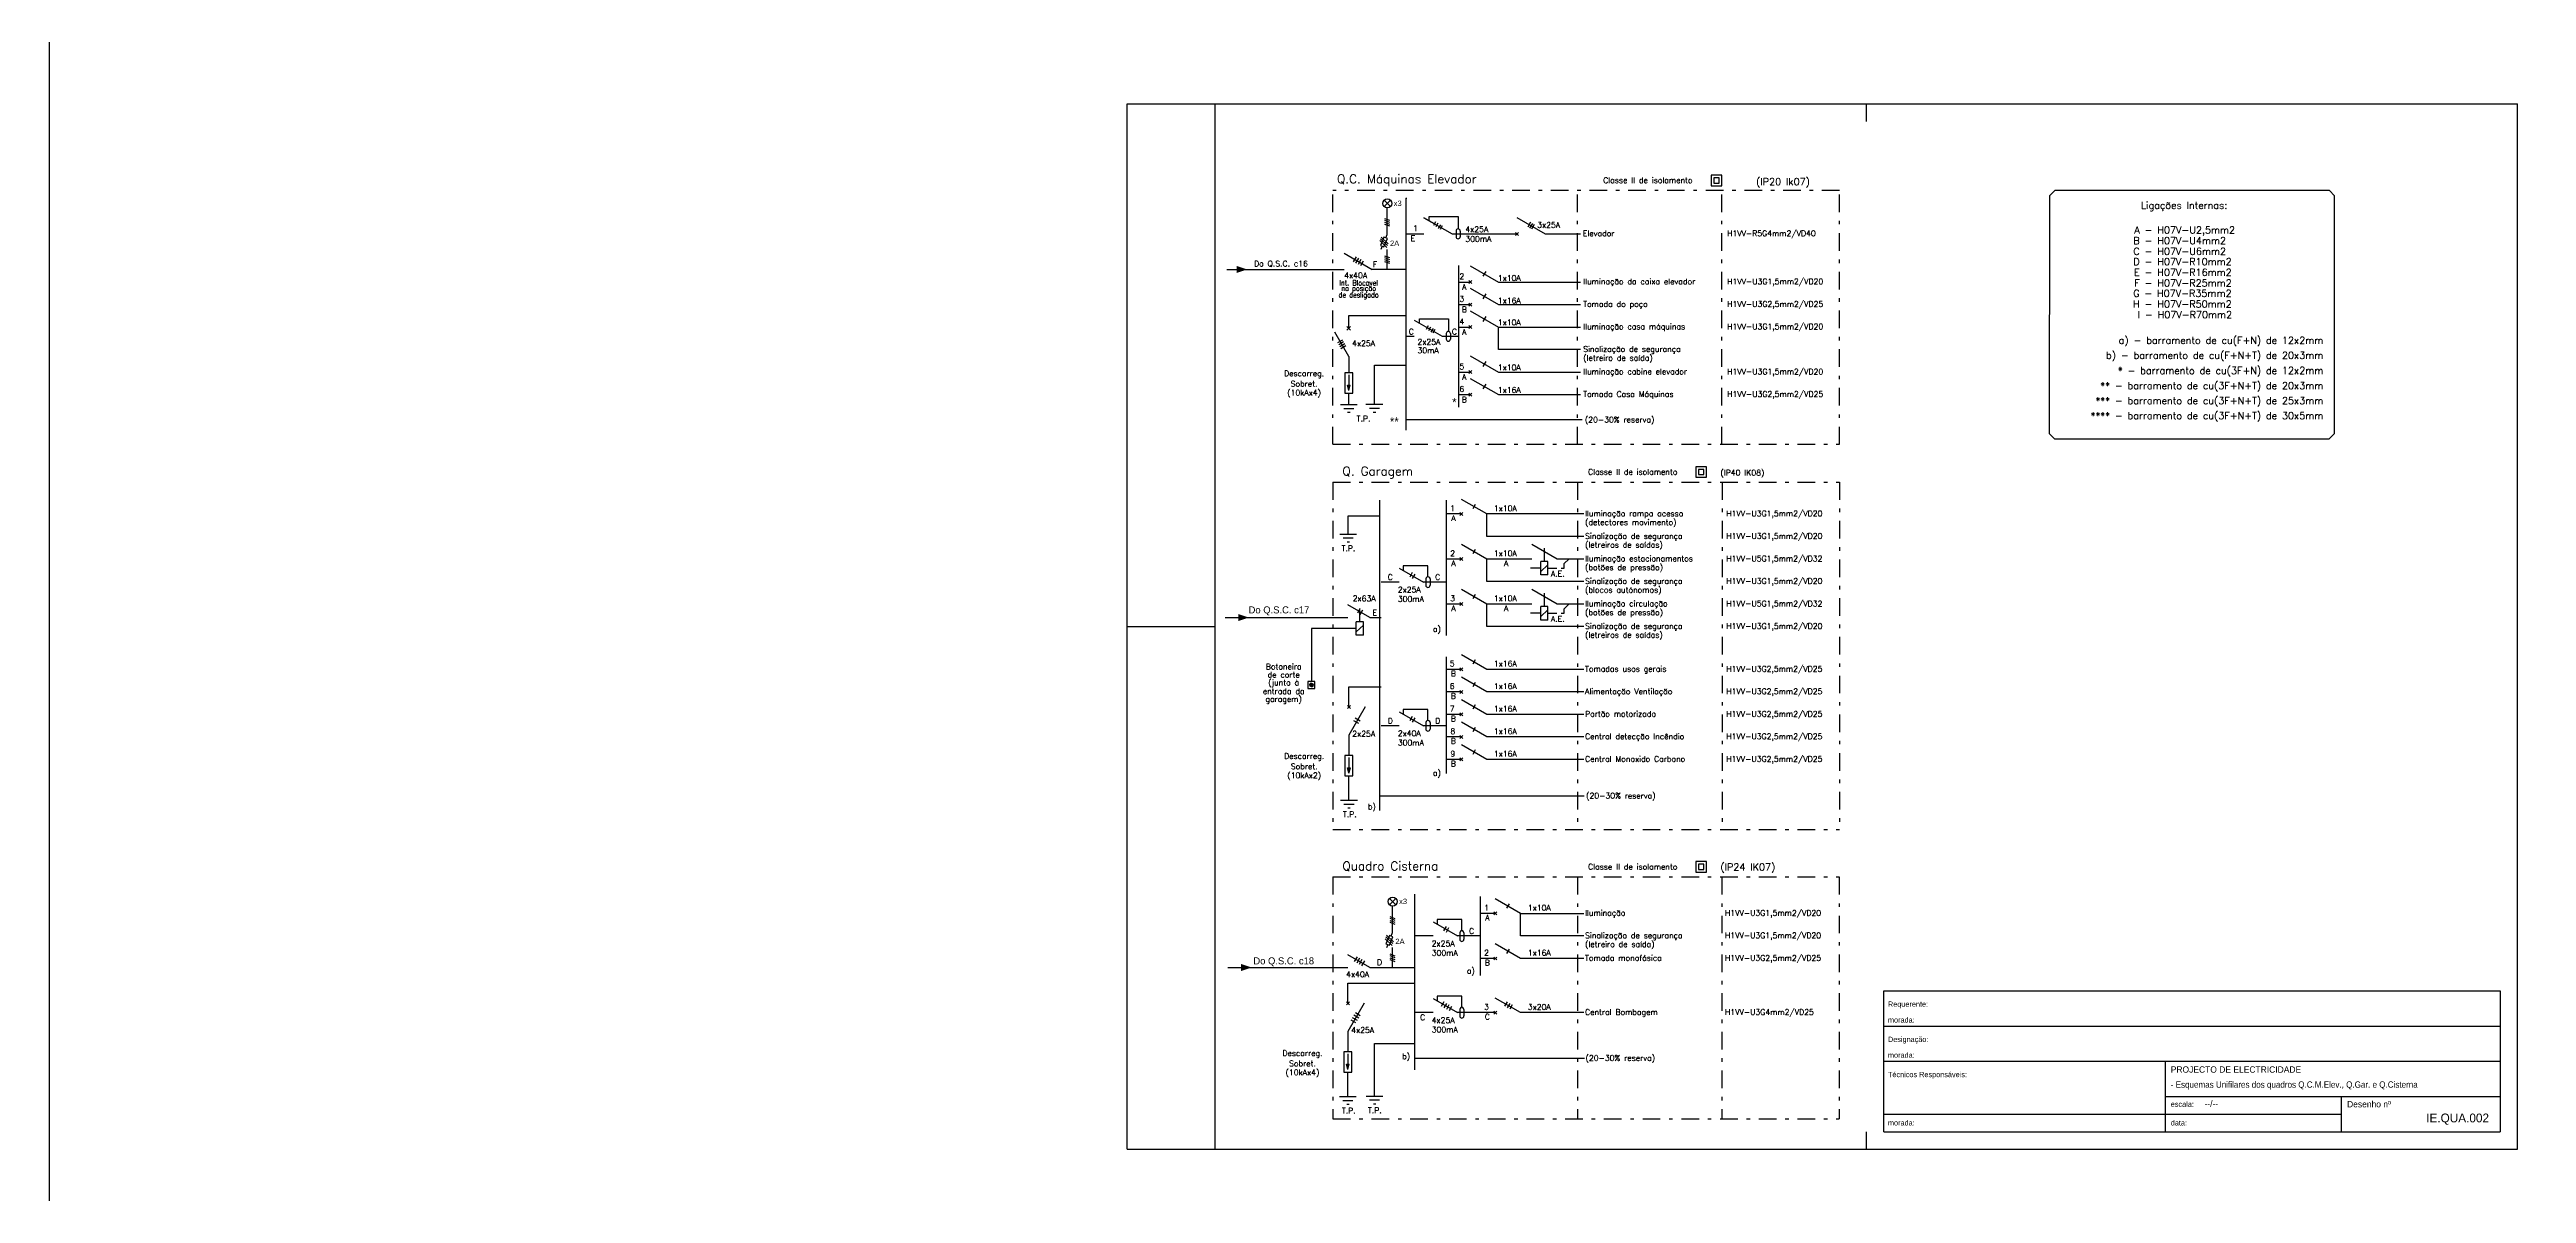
# Model space of a CAD drawing. Header units: millimetres. Extents: x 145 to 60311, y -8355 to 8851.
# Drawn here: x 310.8 to 381.2, y 169.9 to 202.4 of the extents above; entities that cross this region are included whole.
import ezdxf
from ezdxf.enums import TextEntityAlignment as Align
from ezdxf.lldxf.tags import DXFTag

# ---------------------------------------------------------------- set-up
doc = ezdxf.new("R2010")
doc.units = ezdxf.units.MM
for name, pattern in [('DASHDOT', [1, 0.5, -0.25, 0, -0.25]), ('HIDDEN', [0.375, 0.25, -0.125]), ('SOLID_LINE', [0])]:
    doc.linetypes.add(name, pattern=pattern)
for name, color, linetype in [('Alimentações gerais', 3, 'Continuous'), ('arquitectura', 8, 'Continuous'), ('Esquema', 3, 'Continuous'), ('MALHA', 7, 'Continuous')]:
    doc.layers.add(name, color=color, linetype=linetype)
doc.styles.add('ARIAL', font='arial.ttf')
doc.styles.add('ROMANS', font='romans', dxfattribs={"height": 1.2})
tags = doc.linetypes.add('DASHED2', pattern=[9.525, 6.35, -3.175]).pattern_tags.tags
tags[6:7] = [DXFTag(74, 4), DXFTag(75, 0), DXFTag(340, '0'), DXFTag(46, 1.0), DXFTag(50, 0.0), DXFTag(44, 0.0), DXFTag(45, 0.0)]
tags[4:5] = [DXFTag(74, 4), DXFTag(75, 0), DXFTag(340, '0'), DXFTag(46, 1.0), DXFTag(50, 0.0), DXFTag(44, 0.0), DXFTag(45, 0.0)]

# ---------------------------------------------------------------- blocks, each defined once
blk = doc.blocks.new('P_DISJ__UNIP_')
at = {"color": 0, "linetype": 'Continuous'}
for p, q in [((-0.1, 1.194), (0.9, 0.616)), ((0.45, 0.992), (0.35, 0.819)), ((-0.153, 0.563), (-0.047, 0.67)), ((-0.047, 0.563), (-0.153, 0.67))]:
    blk.add_line(p, q, dxfattribs=at)

msp = doc.modelspace()

# ---------------------------------------------------------------- hatches: boundary and pattern name
at = {"layer": 'Esquema', "linetype": 'Continuous'}
h = msp.add_hatch(dxfattribs=at)
h.set_pattern_fill('ANSI31', color=3, scale=0.01, style=0)
h.set_pattern_definition([(45, (221.8833949, 10.1775925), (-0.0008838834765, 0.0008838834765), [])])
edge = h.paths.add_edge_path()
edge.add_arc((346.656, 184.393), 0.0492, 0, 360)

# ---------------------------------------------------------------- linework, layer by layer
at = {"color": 3, "linetype": 'Continuous'}
for p, q in [((349.85, 197.669), (350.65, 197.208)), ((350.149, 197.497), (349.85, 197.669)), ((349.999, 197.703), (350.822, 197.703)), ((349.999, 197.583), (349.999, 197.703)), ((350.179, 197.549), (350.119, 197.445)), ((350.248, 197.509), (350.188, 197.405)), ((350.317, 197.469), (350.257, 197.365)), ((350.37, 197.439), (350.31, 197.335)), ((350.762, 197.288), (350.762, 197.128)), ((350.822, 197.703), (350.822, 197.348)), ((350.882, 197.288), (350.882, 197.128)), ((349.972, 194.599), (349.912, 194.495)), ((350.041, 194.559), (349.981, 194.455)), ((350.11, 194.519), (350.05, 194.415)), ((350.163, 194.488), (350.103, 194.384))]:
    msp.add_line(p, q, dxfattribs=at)
msp.add_lwpolyline([(310.811, 247.363), (534.221, 247.363), (534.221, -5.952), (310.811, -5.952)], close=True)
for centre, start, end in [((350.822, 197.288), 0, 180), ((350.822, 197.128), 180, 0)]:
    msp.add_arc(centre, 0.06, start, end, dxfattribs=at)
at = {"layer": 'arquitectura', "color": 3, "ltscale": 0.3}
for p, q in [((362.918, 171.702), (362.918, 175.702)), ((362.918, 175.702), (380.418, 175.702)), ((380.418, 175.702), (380.418, 171.702)), ((362.918, 171.702), (380.418, 171.702))]:
    msp.add_line(p, q, dxfattribs=at)
at = {"layer": 'arquitectura', "color": 1, "ltscale": 0.3}
for p, q in [((362.918, 174.702), (380.418, 174.702)), ((362.918, 173.702), (380.418, 173.702)), ((370.918, 171.702), (370.918, 173.702)), ((370.918, 172.702), (380.418, 172.702)), ((375.918, 171.702), (375.918, 172.702)), ((362.918, 172.202), (375.918, 172.202))]:
    msp.add_line(p, q, dxfattribs=at)
at = {"layer": 'Esquema', "color": 7, "linetype": 'DASHDOT'}
for p, q in [((347.264, 191.23), (347.264, 198.442)), ((361.656, 198.442), (347.264, 198.442)), ((354.208, 191.23), (354.208, 198.442)), ((358.311, 191.23), (358.311, 198.442)), ((361.656, 191.23), (361.656, 198.442)), ((347.264, 191.23), (361.656, 191.23)), ((347.264, 190.157), (361.656, 190.157)), ((347.264, 190.157), (347.264, 180.287)), ((354.208, 190.157), (354.208, 180.287)), ((358.319, 190.157), (358.319, 180.287)), ((361.656, 190.157), (361.656, 180.287)), ((347.264, 180.287), (361.656, 180.287)), ((347.264, 178.938), (361.647, 178.938)), ((347.264, 178.938), (347.264, 172.071)), ((354.208, 178.938), (354.208, 172.071)), ((358.311, 178.938), (358.311, 172.071)), ((361.647, 178.938), (361.647, 172.071)), ((347.264, 172.071), (361.647, 172.071))]:
    msp.add_line(p, q, dxfattribs=at)
at = {"layer": 'Esquema', "color": 3, "linetype": 'Continuous'}
for p, q in [((358.008, 198.877), (358.008, 198.577)), ((358.308, 198.877), (358.008, 198.877)), ((358.008, 198.577), (358.308, 198.577)), ((358.083, 198.802), (358.083, 198.652)), ((358.233, 198.802), (358.083, 198.802)), ((358.083, 198.652), (358.233, 198.652)), ((358.233, 198.652), (358.233, 198.802)), ((358.308, 198.577), (358.308, 198.877)), ((367.617, 198.292), (367.767, 198.442)), ((375.569, 198.442), (367.767, 198.442)), ((375.569, 198.442), (375.719, 198.292)), ((367.617, 198.292), (367.613, 191.534)), ((375.716, 191.534), (375.719, 198.292)), ((347.922, 196.556), (347.842, 196.418)), ((347.991, 196.516), (347.911, 196.378)), ((348.06, 196.476), (347.98, 196.338)), ((348.129, 196.436), (348.049, 196.298)), ((347.767, 194.473), (347.665, 194.575)), ((347.665, 194.473), (347.767, 194.575)), ((347.716, 194.524), (347.716, 194.888)), ((347.716, 194.888), (349.336, 194.888)), ((349.336, 194.298), (349.572, 194.298)), ((349.572, 194.759), (350.372, 194.298)), ((349.722, 194.673), (349.722, 194.793)), ((349.722, 194.793), (350.544, 194.793)), ((350.372, 194.298), (350.83, 194.298)), ((350.484, 194.378), (350.484, 194.218)), ((350.544, 194.793), (350.544, 194.438)), ((350.604, 194.378), (350.604, 194.218)), ((347.716, 193.724), (347.716, 193.265)), ((347.829, 193.265), (347.602, 193.265)), ((347.602, 193.265), (347.602, 192.685)), ((347.716, 192.763), (347.676, 192.912)), ((347.676, 192.912), (347.756, 192.912)), ((347.716, 193.2), (347.716, 192.912)), ((347.716, 192.763), (347.756, 192.912)), ((347.829, 192.685), (347.829, 193.265)), ((347.602, 192.685), (347.829, 192.685)), ((367.613, 191.534), (367.763, 191.384)), ((367.763, 191.384), (375.566, 191.384)), ((375.716, 191.534), (375.566, 191.384)), ((357.578, 190.593), (357.578, 190.293)), ((357.878, 190.593), (357.578, 190.593)), ((357.578, 190.293), (357.878, 190.293)), ((357.653, 190.518), (357.653, 190.368)), ((357.803, 190.518), (357.653, 190.518)), ((357.653, 190.368), (357.803, 190.368)), ((357.803, 190.368), (357.803, 190.518)), ((357.878, 190.293), (357.878, 190.593)), ((353.833, 187.84), (353.963, 187.971)), ((353.833, 187.71), (353.833, 187.84)), ((353.833, 186.56), (353.963, 186.691)), ((353.833, 186.43), (353.833, 186.56)), ((346.756, 184.493), (346.556, 184.493)), ((346.556, 184.493), (346.556, 184.293)), ((346.756, 184.293), (346.756, 184.493)), ((347.72, 184.344), (348.633, 184.344)), ((347.72, 183.771), (347.72, 184.344)), ((346.556, 184.293), (346.756, 184.293)), ((347.677, 183.729), (347.762, 183.814)), ((347.677, 183.814), (347.762, 183.729)), ((348.182, 183.771), (347.72, 182.971)), ((347.72, 182.971), (347.72, 182.393)), ((348, 183.296), (347.861, 183.376)), ((348.04, 183.366), (347.901, 183.446)), ((347.606, 182.393), (347.606, 181.813)), ((347.833, 182.393), (347.606, 182.393)), ((347.72, 182.328), (347.72, 182.04)), ((347.833, 181.813), (347.833, 182.393)), ((347.606, 181.813), (347.833, 181.813)), ((347.72, 181.891), (347.68, 182.04)), ((347.68, 182.04), (347.76, 182.04)), ((347.72, 181.891), (347.76, 182.04)), ((357.578, 179.374), (357.578, 179.074)), ((357.878, 179.374), (357.578, 179.374)), ((357.578, 179.074), (357.878, 179.074)), ((357.653, 179.299), (357.653, 179.149)), ((357.803, 179.299), (357.653, 179.299)), ((357.653, 179.149), (357.803, 179.149)), ((357.803, 179.149), (357.803, 179.299)), ((357.878, 179.074), (357.878, 179.374)), ((347.951, 176.673), (347.871, 176.534)), ((348.02, 176.633), (347.94, 176.494)), ((347.69, 175.926), (349.596, 175.926)), ((347.69, 175.353), (347.69, 175.926)), ((348.089, 176.593), (348.009, 176.454)), ((348.159, 176.553), (348.079, 176.414)), ((347.648, 175.31), (347.732, 175.395)), ((347.648, 175.395), (347.732, 175.31)), ((348.152, 175.353), (347.69, 174.553)), ((347.69, 174.553), (347.69, 173.974)), ((347.92, 174.791), (347.781, 174.871)), ((347.96, 174.861), (347.821, 174.941)), ((348.002, 174.928), (347.863, 175.008)), ((348.042, 174.998), (347.903, 175.078)), ((347.576, 173.974), (347.576, 173.395)), ((347.803, 173.974), (347.576, 173.974)), ((347.69, 173.91), (347.69, 173.622)), ((347.803, 173.395), (347.803, 173.974)), ((347.576, 173.395), (347.803, 173.395)), ((347.69, 173.473), (347.65, 173.622)), ((347.65, 173.622), (347.73, 173.622)), ((347.69, 173.473), (347.73, 173.622))]:
    msp.add_line(p, q, dxfattribs=at)
at = {"layer": 'Esquema', "color": 3, "linetype": 'ByBlock'}
for p, q in [((348.899, 197.983), (348.718, 198.163)), ((348.718, 197.983), (348.899, 198.163)), ((348.804, 197.193), (348.804, 197.941)), ((348.794, 196.826), (348.595, 197.016)), ((348.816, 196.88), (348.617, 197.07)), ((348.716, 197.113), (348.621, 196.875)), ((348.835, 196.928), (348.636, 197.118)), ((348.811, 197.074), (348.716, 197.113)), ((348.716, 196.837), (348.811, 197.074)), ((348.88, 197.585), (348.744, 197.639)), ((348.88, 197.533), (348.744, 197.587)), ((348.88, 197.474), (348.744, 197.529)), ((348.88, 197.425), (348.744, 197.479)), ((348.764, 197.094), (348.804, 197.193)), ((349.336, 197.208), (349.85, 197.208)), ((350.65, 197.208), (352.493, 197.208)), ((352.45, 197.166), (352.535, 197.25)), ((352.535, 197.166), (352.45, 197.25)), ((352.493, 197.67), (353.293, 197.208)), ((352.88, 197.539), (352.8, 197.4)), ((352.933, 197.508), (352.853, 197.37)), ((352.985, 197.478), (352.905, 197.339)), ((353.293, 197.208), (354.294, 197.208)), ((348.621, 196.875), (348.716, 196.837)), ((348.668, 196.856), (348.63, 196.762)), ((348.88, 196.524), (348.744, 196.579)), ((348.88, 196.473), (348.744, 196.527)), ((348.88, 196.414), (348.744, 196.469)), ((348.88, 196.364), (348.744, 196.419)), ((348.804, 196.198), (348.804, 196.766)), ((350.83, 195.841), (351.166, 195.841)), ((351.966, 195.841), (354.294, 195.841)), ((350.83, 195.201), (351.166, 195.201)), ((351.966, 195.201), (354.294, 195.201)), ((350.83, 194.561), (351.166, 194.561)), ((351.966, 194.561), (354.294, 194.561)), ((350.83, 193.281), (351.166, 193.281)), ((351.966, 193.281), (354.294, 193.281)), ((350.83, 192.641), (351.166, 192.641)), ((351.966, 192.641), (354.294, 192.641)), ((349.051, 178.151), (348.871, 178.331)), ((348.871, 178.151), (349.051, 178.331)), ((348.956, 177.361), (348.956, 178.108)), ((352.596, 177.902), (351.876, 178.318)), ((352.272, 178.172), (352.2, 178.048)), ((349.032, 177.752), (348.896, 177.807)), ((349.032, 177.701), (348.896, 177.755)), ((349.032, 177.642), (348.896, 177.697)), ((349.032, 177.592), (348.896, 177.647)), ((348.916, 177.261), (348.956, 177.361)), ((350.109, 177.662), (350.802, 177.262)), ((350.224, 177.726), (350.224, 177.596)), ((350.927, 177.726), (350.224, 177.726)), ((350.483, 177.53), (350.411, 177.405)), ((350.552, 177.49), (350.48, 177.365)), ((350.867, 177.354), (350.867, 177.17)), ((350.927, 177.414), (350.927, 177.726)), ((350.987, 177.354), (350.987, 177.17)), ((351.876, 177.902), (351.445, 177.902)), ((351.833, 177.945), (351.918, 177.86)), ((351.833, 177.86), (351.918, 177.945)), ((352.596, 177.902), (354.39, 177.902)), ((348.946, 176.993), (348.747, 177.184)), ((348.968, 177.048), (348.769, 177.238)), ((348.869, 177.28), (348.773, 177.043)), ((348.773, 177.043), (348.868, 177.005)), ((348.821, 177.024), (348.783, 176.929)), ((348.987, 177.096), (348.788, 177.286)), ((348.868, 177.005), (348.964, 177.242)), ((348.964, 177.242), (348.869, 177.28)), ((349.032, 176.692), (348.896, 176.747)), ((349.032, 176.641), (348.896, 176.695)), ((349.032, 176.582), (348.896, 176.636)), ((348.956, 176.366), (348.956, 176.933)), ((351.876, 176.622), (351.445, 176.622)), ((351.833, 176.58), (351.918, 176.665)), ((351.833, 176.665), (351.918, 176.58)), ((352.596, 176.622), (351.876, 177.038)), ((352.272, 176.892), (352.2, 176.768)), ((354.39, 176.622), (352.596, 176.622)), ((349.032, 176.532), (348.896, 176.587)), ((350.109, 175.484), (350.802, 175.084)), ((350.224, 175.548), (350.224, 175.418)), ((350.927, 175.548), (350.224, 175.548)), ((350.927, 175.236), (350.927, 175.548)), ((352.596, 175.084), (351.876, 175.5)), ((350.109, 175.084), (349.596, 175.084)), ((351.445, 175.084), (350.802, 175.084)), ((350.867, 175.176), (350.867, 174.992)), ((350.987, 175.176), (350.987, 174.992)), ((351.876, 175.084), (351.445, 175.084)), ((351.833, 175.042), (351.918, 175.127)), ((351.833, 175.127), (351.918, 175.042)), ((354.39, 175.084), (352.596, 175.084))]:
    msp.add_line(p, q, dxfattribs=at)
at = {"layer": 'Esquema', "color": 6, "linetype": 'Continuous'}
for p, q in [((349.336, 198.225), (349.336, 191.628)), ((349.336, 198.225), (349.361, 198.225)), ((350.83, 196.309), (350.83, 192.287))]:
    msp.add_line(p, q, dxfattribs=at)
at = {"layer": 'Esquema', "color": 4, "linetype": 'Continuous'}
for p, q in [((347.583, 196.66), (348.383, 196.198)), ((344.255, 196.198), (347.583, 196.198)), ((349.336, 196.198), (348.383, 196.198)), ((347.476, 192.36), (347.956, 192.36)), ((347.573, 192.249), (347.861, 192.249)), ((347.684, 192.141), (347.752, 192.141)), ((348.204, 192.367), (348.684, 192.367)), ((348.301, 192.257), (348.589, 192.257)), ((348.412, 192.148), (348.48, 192.148)), ((347.457, 188.68), (347.937, 188.68)), ((347.555, 188.57), (347.843, 188.57)), ((347.666, 188.461), (347.734, 188.461)), ((348.316, 186.308), (347.693, 186.668)), ((344.207, 186.308), (347.693, 186.308)), ((344.958, 186.308), (347.693, 186.308)), ((348.316, 186.308), (348.633, 186.308)), ((347.48, 181.121), (347.96, 181.121)), ((347.577, 181.01), (347.865, 181.01)), ((347.688, 180.902), (347.756, 180.902)), ((348.316, 176.366), (347.693, 176.726)), ((350.109, 177.262), (349.596, 177.262)), ((351.445, 177.262), (350.802, 177.262)), ((344.277, 176.366), (347.693, 176.366)), ((348.316, 176.366), (349.596, 176.366)), ((347.45, 172.702), (347.93, 172.702)), ((347.547, 172.592), (347.835, 172.592)), ((347.658, 172.483), (347.726, 172.483)), ((348.206, 172.715), (348.686, 172.715)), ((348.304, 172.604), (348.592, 172.604)), ((348.415, 172.496), (348.483, 172.496))]:
    msp.add_line(p, q, dxfattribs=at)
at = {"layer": 'Esquema', "color": 3}
for p, q in [((347.716, 193.724), (347.316, 194.416)), ((347.537, 194.193), (347.398, 194.113)), ((347.569, 194.138), (347.43, 194.058)), ((347.601, 194.082), (347.462, 194.002)), ((347.633, 194.027), (347.494, 193.947))]:
    msp.add_line(p, q, dxfattribs=at)
at = {"layer": 'Esquema', "color": 3, "linetype": 'SOLID_LINE'}
for p, q in [((351.966, 193.921), (351.966, 194.561)), ((354.294, 193.921), (351.966, 193.921)), ((350.87, 189.208), (350.955, 189.293)), ((350.87, 189.293), (350.955, 189.208)), ((351.633, 189.251), (350.913, 189.666)), ((351.309, 189.521), (351.237, 189.396)), ((350.913, 189.251), (350.481, 189.251)), ((354.39, 189.251), (351.633, 189.251)), ((351.633, 188.611), (351.633, 189.251)), ((354.39, 188.611), (351.633, 188.611)), ((350.913, 187.971), (350.481, 187.971)), ((350.87, 187.928), (350.955, 188.013)), ((350.87, 188.013), (350.955, 187.928)), ((351.633, 187.971), (350.913, 188.386)), ((351.309, 188.241), (351.237, 188.116)), ((352.913, 187.971), (351.633, 187.971)), ((351.633, 187.331), (351.633, 187.971)), ((353.633, 187.971), (352.913, 188.386)), ((353.373, 187.9), (353.173, 187.9)), ((353.173, 187.519), (353.173, 187.9)), ((353.273, 187.9), (353.273, 188.279)), ((353.373, 187.519), (353.373, 187.9)), ((354.39, 187.971), (353.633, 187.971)), ((349.146, 187.316), (348.633, 187.316)), ((349.146, 187.716), (349.838, 187.316)), ((349.963, 187.78), (349.26, 187.78)), ((349.26, 187.78), (349.26, 187.65)), ((349.519, 187.584), (349.447, 187.459)), ((349.589, 187.544), (349.517, 187.419)), ((350.481, 187.316), (349.838, 187.316)), ((349.903, 187.408), (349.903, 187.225)), ((349.963, 187.468), (349.963, 187.78)), ((350.023, 187.408), (350.023, 187.225)), ((354.39, 187.331), (351.633, 187.331)), ((353.173, 187.71), (352.873, 187.71)), ((353.173, 187.614), (353.373, 187.805)), ((353.373, 187.519), (353.173, 187.519)), ((348.032, 186.555), (347.96, 186.43)), ((348.101, 186.515), (348.029, 186.39)), ((348.03, 186.187), (348.03, 186.565)), ((350.913, 186.691), (350.481, 186.691)), ((350.87, 186.648), (350.955, 186.733)), ((350.87, 186.733), (350.955, 186.648)), ((351.633, 186.691), (350.913, 187.106)), ((351.309, 186.961), (351.237, 186.836)), ((352.913, 186.691), (351.633, 186.691)), ((351.633, 186.051), (351.633, 186.691)), ((353.633, 186.691), (352.913, 187.106)), ((353.373, 186.62), (353.173, 186.62)), ((353.173, 186.239), (353.173, 186.62)), ((353.173, 186.334), (353.373, 186.525)), ((353.273, 186.62), (353.273, 186.999)), ((353.373, 186.239), (353.373, 186.62)), ((354.39, 186.691), (353.633, 186.691)), ((348.13, 186.187), (347.93, 186.187)), ((347.93, 185.805), (347.93, 186.187)), ((347.93, 185.901), (348.13, 186.091)), ((348.13, 185.805), (347.93, 185.805)), ((348.13, 185.805), (348.13, 186.187)), ((354.39, 186.051), (351.633, 186.051)), ((353.173, 186.43), (352.873, 186.43)), ((353.373, 186.239), (353.173, 186.239)), ((351.633, 184.837), (350.913, 185.253)), ((351.309, 185.107), (351.237, 184.982)), ((350.913, 184.837), (350.481, 184.837)), ((350.87, 184.795), (350.955, 184.879)), ((350.87, 184.879), (350.955, 184.795)), ((351.633, 184.197), (350.913, 184.613)), ((351.309, 184.467), (351.237, 184.342)), ((354.39, 184.837), (351.633, 184.837)), ((349.146, 183.634), (349.838, 183.234)), ((349.963, 183.697), (349.26, 183.697)), ((349.26, 183.697), (349.26, 183.567)), ((349.963, 183.385), (349.963, 183.697)), ((350.913, 184.197), (350.481, 184.197)), ((350.87, 184.155), (350.955, 184.239)), ((350.87, 184.239), (350.955, 184.155)), ((351.633, 183.557), (350.913, 183.973)), ((351.309, 183.827), (351.237, 183.702)), ((354.39, 184.197), (351.633, 184.197)), ((349.146, 183.234), (348.633, 183.234)), ((349.519, 183.501), (349.447, 183.376)), ((349.589, 183.461), (349.517, 183.336)), ((350.481, 183.234), (349.838, 183.234)), ((349.903, 183.325), (349.903, 183.142)), ((350.023, 183.325), (350.023, 183.142)), ((350.913, 183.557), (350.481, 183.557)), ((350.87, 183.515), (350.955, 183.599)), ((350.87, 183.599), (350.955, 183.515)), ((350.87, 182.875), (350.955, 182.959)), ((350.87, 182.959), (350.955, 182.875)), ((351.633, 182.917), (350.913, 183.333)), ((351.309, 183.187), (351.237, 183.062)), ((354.39, 183.557), (351.633, 183.557)), ((350.913, 182.917), (350.481, 182.917)), ((350.913, 182.277), (350.481, 182.277)), ((350.87, 182.319), (350.955, 182.235)), ((350.87, 182.235), (350.955, 182.319)), ((351.633, 182.277), (350.913, 182.693)), ((351.309, 182.547), (351.237, 182.422)), ((354.39, 182.917), (351.633, 182.917)), ((354.39, 182.277), (351.633, 182.277)), ((352.596, 177.262), (352.596, 177.902)), ((354.39, 177.262), (352.596, 177.262)), ((350.415, 175.387), (350.343, 175.262)), ((350.488, 175.345), (350.416, 175.22)), ((350.562, 175.302), (350.49, 175.177)), ((350.635, 175.26), (350.563, 175.135)), ((352.212, 175.39), (352.14, 175.265)), ((352.286, 175.347), (352.214, 175.222)), ((352.36, 175.305), (352.288, 175.18))]:
    msp.add_line(p, q, dxfattribs=at)
at = {"layer": 'Esquema', "color": 3, "linetype": 'DASHED2'}
for p, q in [((348.444, 193.482), (349.342, 193.482)), ((348.444, 192.367), (348.444, 193.482)), ((347.716, 192.36), (347.716, 192.685)), ((354.344, 191.921), (349.336, 191.921)), ((347.697, 189.203), (348.595, 189.203)), ((347.697, 188.68), (347.697, 189.203)), ((347.93, 185.996), (346.656, 185.996)), ((346.656, 185.996), (346.656, 184.493)), ((347.72, 181.121), (347.72, 181.813)), ((354.398, 181.238), (348.595, 181.238)), ((348.446, 174.204), (349.596, 174.204)), ((348.446, 172.715), (348.446, 174.204)), ((354.412, 173.782), (349.596, 173.782)), ((347.69, 172.702), (347.69, 173.395))]:
    msp.add_line(p, q, dxfattribs=at)
at = {"layer": 'Esquema', "color": 6}
for p, q in [((348.595, 180.826), (348.595, 189.639)), ((350.481, 189.646), (350.481, 185.797)), ((350.481, 185.192), (350.481, 181.881)), ((349.596, 173.464), (349.596, 178.448)), ((351.445, 178.382), (351.445, 176.142))]:
    msp.add_line(p, q, dxfattribs=at)
at = {"layer": 'Esquema', "color": 3, "linetype": 'HIDDEN'}
for p, q in [((353.373, 187.71), (353.833, 187.71)), ((353.373, 186.43), (353.833, 186.43))]:
    msp.add_line(p, q, dxfattribs=at)
at = {"layer": 'Esquema', "color": 3, "linetype": 'Continuous', "flags": 128}
for points in [[(344.527, 196.198, 0.2, 0, 0), (344.827, 196.198, 0, 0, 0)], [(344.579, 186.308, 0.2, 0, 0), (344.879, 186.308, 0, 0, 0)], [(344.656, 176.366, 0.2, 0, 0), (344.956, 176.366, 0, 0, 0)]]:
    msp.add_lwpolyline(points, format="xyseb", dxfattribs=at)
at = {"layer": 'Esquema', "color": 3, "linetype": 'ByBlock'}
for centre in [(348.809, 198.073), (348.961, 178.241)]:
    msp.add_circle(centre, 0.128, dxfattribs=at)
at = {"layer": 'Esquema', "color": 3, "linetype": 'Continuous'}
msp.add_circle((346.656, 184.393), 0.0492, dxfattribs=at)
for centre, start, end in [((350.544, 194.378), 0, 180), ((350.544, 194.218), 180, 0)]:
    msp.add_arc(centre, 0.06, start, end, dxfattribs=at)
at = {"layer": 'Esquema', "color": 3, "linetype": 'SOLID_LINE'}
for centre, start, end in [((349.963, 187.408), 0, 180.00001), ((349.963, 187.225), 180.00001, 0), ((349.963, 183.325), 0, 180.00001), ((349.963, 183.142), 180.00001, 0)]:
    msp.add_arc(centre, 0.06, start, end, dxfattribs=at)
at = {"layer": 'Esquema', "color": 3, "linetype": 'ByBlock'}
for centre, start, end in [((350.927, 177.354), 0, 180.00001), ((350.927, 177.17), 180.00001, 0), ((350.927, 175.176), 0, 180.00001), ((350.927, 174.992), 180.00001, 0)]:
    msp.add_arc(centre, 0.06, start, end, dxfattribs=at)
at = {"layer": 'Esquema', "color": 3}
for points in [[(347.716, 192.763), (347.676, 192.912), (347.756, 192.912)], [(347.72, 181.891), (347.68, 182.04), (347.76, 182.04)], [(347.69, 173.473), (347.65, 173.622), (347.73, 173.622)]]:
    msp.add_solid(points, dxfattribs=at)
at = {"layer": 'MALHA', "color": 3}
for p, q in [((341.418, 171.202), (341.418, 200.902)), ((341.418, 200.902), (380.918, 200.902)), ((343.918, 171.202), (343.918, 200.902)), ((362.418, 200.402), (362.418, 200.902)), ((362.418, 200.402), (362.418, 200.902)), ((380.918, 171.202), (380.918, 200.902)), ((341.418, 186.052), (343.918, 186.052)), ((362.418, 171.202), (362.418, 171.702)), ((362.418, 171.202), (362.418, 171.702)), ((341.418, 171.202), (380.918, 171.202))]:
    msp.add_line(p, q, dxfattribs=at)

# ---------------------------------------------------------------- block references
at = {"layer": 'Esquema', "color": 3, "linetype": 'ByBlock', "xscale": 0.8000000000000114, "yscale": 0.8000000000000114, "zscale": 0.8}
for p in [(351.246, 195.348), (351.246, 194.708), (351.246, 194.068), (351.246, 192.788), (351.246, 192.148)]:
    msp.add_blockref('P_DISJ__UNIP_', p, dxfattribs=at)

# ---------------------------------------------------------------- texts
at = {"layer": 'Alimentações gerais', "color": 4, "ltscale": 0.3, "width": 0.95}
msp.add_text('- Esquemas Unifilares dos quadros Q.C.M.Elev., Q.Gar. e Q.Cisterna', height=0.18, dxfattribs=at).set_placement((371.064, 172.951))
at = {"layer": 'Alimentações gerais', "color": 4, "ltscale": 0.3}
msp.add_text('IE.QUA.002', height=0.25, dxfattribs=at).set_placement((380.104, 171.967), align=Align.RIGHT)
at = {"layer": 'arquitectura', "color": 2, "ltscale": 0.3}
for s, p in [('Requerente:', (363.031, 175.251)), ('morada:', (363.031, 174.802)), ('morada:', (363.031, 173.802)), ('Designação:', (363.031, 174.251)), ('Técnicos Responsáveis:', (363.031, 173.251)), ('escala:', (371.064, 172.409)), ('morada:', (363.031, 171.879)), ('data:', (371.064, 171.879))]:
    msp.add_text(s, height=0.15, dxfattribs=at).set_placement(p)
at = {"layer": 'arquitectura', "color": 3, "ltscale": 0.3}
for s, p in [('PROJECTO DE ELECTRICIDADE', (371.064, 173.378)), ('--/--', (372.024, 172.409)), ('Desenho nº', (376.072, 172.393))]:
    msp.add_text(s, height=0.18, dxfattribs=at).set_placement(p)
at = {"layer": 'Esquema', "color": 4, "linetype": 'ByBlock', "style": 'ROMANS'}
msp.add_text('Q.C. Máquinas Elevador', height=0.25, dxfattribs=at).set_placement((347.383, 198.77), align=Align.MIDDLE_LEFT)
at = {"layer": 'Esquema', "color": 3, "linetype": 'ByBlock'}
for s, height, style, p in [('Classe II de isolamento', 0.16, 'ROMANS', (354.944, 198.652)), ('(IP20 Ik07)', 0.2, 'ROMANS', (359.287, 198.595)), ('x3', 0.1538, 'ARIAL', (348.992, 198)), ('Ligações Internas:', 0.2, 'ROMANS', (370.217, 197.916)), ('2A', 0.1538, 'ARIAL', (348.886, 196.864)), ('1', 0.16, 'ROMANS', (349.541, 197.286)), ('A - H07V-U2,5mm2', 0.2, 'ROMANS', (370.029, 197.216)), ('B - H07V-U4mm2', 0.2, 'ROMANS', (370.003, 196.916)), ('Do Q.S.C. c16', 0.16, 'ROMANS', (345.025, 196.285)), ('C - H07V-U6mm2', 0.2, 'ROMANS', (370.003, 196.616)), ('D - H07V-R10mm2', 0.2, 'ROMANS', (370.003, 196.316)), ('2', 0.16, 'ROMANS', (350.859, 195.919)), ('G - H07V-R35mm2', 0.2, 'ROMANS', (369.998, 195.416)), ('E - H07V-R16mm2', 0.2, 'ROMANS', (370.02, 196.016)), ('F - H07V-R25mm2', 0.2, 'ROMANS', (370.029, 195.716)), ('3', 0.16, 'ROMANS', (350.859, 195.279)), ('H - H07V-R50mm2', 0.2, 'ROMANS', (369.995, 195.116)), ('I - H07V-R70mm2', 0.2, 'ROMANS', (370.125, 194.816)), ('4', 0.16, 'ROMANS', (350.859, 194.639)), ('4x25A', 0.16, 'ROMANS', (347.811, 194.018)), ('5', 0.16, 'ROMANS', (350.859, 193.359)), ('Sinalização de segurança', 0.16, 'ROMANS', (354.376, 193.855)), ('(letreiro de saída)', 0.16, 'ROMANS', (354.376, 193.605)), ('6', 0.16, 'ROMANS', (350.859, 192.719)), ('T.P.', 0.16, 'ROMANS', (347.941, 191.881)), ('(20-30%%% reserva)', 0.16, 'ROMANS', (354.421, 191.851)), ('Classe II de isolamento', 0.16, 'ROMANS', (354.514, 190.367)), ('(IP40 IK08)', 0.16, 'ROMANS', (358.272, 190.343)), ('1', 0.16, 'ROMANS', (350.597, 189.333)), ('1x10A', 0.16, 'ROMANS', (351.837, 189.333)), ('Iluminação rampa acesso', 0.16, 'ROMANS', (354.427, 189.185)), ('H1VV-U3G1,5mm2/VD20', 0.16, 'ROMANS', (358.44, 189.185)), ('Sinalização de segurança', 0.16, 'ROMANS', (354.427, 188.545)), ('(detectores movimento)', 0.16, 'ROMANS', (354.427, 188.935)), ('H1VV-U3G1,5mm2/VD20', 0.16, 'ROMANS', (358.44, 188.545)), ('T.P.', 0.16, 'ROMANS', (347.512, 188.194)), ('2', 0.16, 'ROMANS', (350.597, 188.053)), ('1x10A', 0.16, 'ROMANS', (351.837, 188.053)), ('(letreiros de saídas)', 0.16, 'ROMANS', (354.427, 188.295)), ('Iluminação estacionamentos', 0.16, 'ROMANS', (354.427, 187.905)), ('H1VV-U5G1,5mm2/VD32', 0.16, 'ROMANS', (358.44, 187.905)), ('2x25A', 0.16, 'ROMANS', (349.109, 187.022)), ('Sinalização de segurança', 0.16, 'ROMANS', (354.427, 187.265)), ('(botões de pressão)', 0.16, 'ROMANS', (354.427, 187.655)), ('(blocos autónomos)', 0.16, 'ROMANS', (354.427, 187.015)), ('H1VV-U3G1,5mm2/VD20', 0.16, 'ROMANS', (358.44, 187.265)), ('2x63A', 0.16, 'ROMANS', (347.828, 186.771)), ('300mA', 0.16, 'ROMANS', (349.109, 186.756)), ('3', 0.16, 'ROMANS', (350.597, 186.773)), ('1x10A', 0.16, 'ROMANS', (351.837, 186.773)), ('Iluminação circulação', 0.16, 'ROMANS', (354.427, 186.625)), ('(botões de pressão)', 0.16, 'ROMANS', (354.427, 186.375)), ('H1VV-U5G1,5mm2/VD32', 0.16, 'ROMANS', (358.44, 186.625)), ('Sinalização de segurança', 0.16, 'ROMANS', (354.427, 185.985)), ('(letreiros de saídas)', 0.16, 'ROMANS', (354.427, 185.735)), ('H1VV-U3G1,5mm2/VD20', 0.16, 'ROMANS', (358.44, 185.985)), ('5', 0.16, 'ROMANS', (350.585, 184.919)), ('1x16A', 0.16, 'ROMANS', (351.837, 184.919)), ('6', 0.16, 'ROMANS', (350.585, 184.279)), ('1x16A', 0.16, 'ROMANS', (351.837, 184.279)), ('Tomadas usos gerais', 0.16, 'ROMANS', (354.427, 184.771)), ('H1VV-U3G2,5mm2/VD25', 0.16, 'ROMANS', (358.44, 184.771)), ('7', 0.16, 'ROMANS', (350.585, 183.639)), ('1x16A', 0.16, 'ROMANS', (351.837, 183.639)), ('Alimentação Ventilação', 0.16, 'ROMANS', (354.427, 184.131)), ('Portão motorizado', 0.16, 'ROMANS', (354.427, 183.491)), ('H1VV-U3G2,5mm2/VD25', 0.16, 'ROMANS', (358.44, 184.131)), ('H1VV-U3G2,5mm2/VD25', 0.16, 'ROMANS', (358.44, 183.491)), ('2x40A', 0.16, 'ROMANS', (349.109, 182.94)), ('8', 0.16, 'ROMANS', (350.603, 182.999)), ('1x16A', 0.16, 'ROMANS', (351.837, 182.999)), ('Central detecção Incêndio', 0.16, 'ROMANS', (354.427, 182.851)), ('H1VV-U3G2,5mm2/VD25', 0.16, 'ROMANS', (358.44, 182.851)), ('300mA', 0.16, 'ROMANS', (349.109, 182.673)), ('9', 0.16, 'ROMANS', (350.603, 182.359)), ('1x16A', 0.16, 'ROMANS', (351.837, 182.359)), ('Central Monoxido Carbono', 0.16, 'ROMANS', (354.427, 182.211)), ('H1VV-U3G2,5mm2/VD25', 0.16, 'ROMANS', (358.44, 182.211)), ('(20-30%%% reserva)', 0.16, 'ROMANS', (354.457, 181.168)), ('T.P.', 0.16, 'ROMANS', (347.549, 180.64)), ('Classe II de isolamento', 0.16, 'ROMANS', (354.514, 179.149)), ('(IP24 IK07)', 0.2, 'ROMANS', (358.272, 179.125)), ('x3', 0.1538, 'ARIAL', (349.145, 178.168)), ('1', 0.16, 'ROMANS', (351.56, 177.984)), ('1x10A', 0.16, 'ROMANS', (352.801, 177.984)), ('Iluminação', 0.16, 'ROMANS', (354.427, 177.837)), ('H1VV-U3G1,5mm2/VD20', 0.16, 'ROMANS', (358.403, 177.837)), ('Sinalização de segurança', 0.16, 'ROMANS', (354.427, 177.197)), ('H1VV-U3G1,5mm2/VD20', 0.16, 'ROMANS', (358.403, 177.197)), ('2A', 0.1538, 'ARIAL', (349.039, 177.032)), ('2x25A', 0.16, 'ROMANS', (350.073, 176.968)), ('300mA', 0.16, 'ROMANS', (350.073, 176.702)), ('2', 0.16, 'ROMANS', (351.56, 176.704)), ('1x16A', 0.16, 'ROMANS', (352.801, 176.704)), ('Tomada monofásica', 0.16, 'ROMANS', (354.427, 176.557)), ('(letreiro de saída)', 0.16, 'ROMANS', (354.427, 176.947)), ('H1VV-U3G2,5mm2/VD25', 0.16, 'ROMANS', (358.403, 176.557)), ('4x40A', 0.16, 'ROMANS', (347.641, 176.095)), ('3', 0.16, 'ROMANS', (351.56, 175.166)), ('3x20A', 0.16, 'ROMANS', (352.801, 175.166)), ('H1VV-U3G4mm2/VD25', 0.16, 'ROMANS', (358.403, 175.019)), ('4x25A', 0.16, 'ROMANS', (350.073, 174.79)), ('300mA', 0.16, 'ROMANS', (350.073, 174.524)), ('Central Bombagem', 0.16, 'ROMANS', (354.427, 175.019)), ('(20-30%%% reserva)', 0.16, 'ROMANS', (354.441, 173.716)), ('T.P.', 0.16, 'ROMANS', (347.519, 172.221)), ('T.P.', 0.16, 'ROMANS', (348.261, 172.228))]:
    msp.add_text(s, height=height, dxfattribs=dict(at, style=style)).set_placement(p)
at = {"layer": 'Esquema', "color": 3, "linetype": 'ByBlock', "style": 'ROMANS'}
for s, p in [('E', (349.538, 197.081)), ('A', (350.998, 195.701)), ('B', (350.998, 195.061)), ('C', (349.491, 194.431)), ('C', (350.717, 194.431)), ('A', (350.998, 194.421)), ('A', (350.998, 193.141)), ('B', (350.998, 192.501))]:
    msp.add_text(s, height=0.16, dxfattribs=at).set_placement(p, align=Align.MIDDLE_CENTER)
for s, p in [('4x25A', (351.026, 197.34)), ('300mA', (351.026, 197.065)), ('3x25A', (353.068, 197.464)), ('Elevador', (354.364, 197.221)), ('H1VV-R5G4mm2/VD40', (358.463, 197.223)), ('F', (348.4, 196.342)), ('4x40A', (347.587, 196.029)), ('1x10A', (351.949, 195.954)), ('Iluminação da caixa elevador', (354.376, 195.856)), ('H1VV-U3G1,5mm2/VD20', (358.463, 195.856)), ('1x16A', (351.949, 195.314)), ('Tomada do poço', (354.376, 195.216)), ('H1VV-U3G2,5mm2/VD25', (358.463, 195.216)), ('2x25A', (349.667, 194.141)), ('1x10A', (351.949, 194.693)), ('Iluminação casa máquinas', (354.376, 194.576)), ('H1VV-U3G1,5mm2/VD20', (358.463, 194.576)), ('30mA', (349.667, 193.897)), ('1x10A', (351.949, 193.413)), ('1x16A', (351.949, 192.773)), ('Iluminação cabine elevador', (354.376, 193.296)), ('H1VV-U3G1,5mm2/VD20', (358.463, 193.296)), ('Tomada Casa Máquinas', (354.376, 192.656)), ('H1VV-U3G2,5mm2/VD25', (358.463, 192.656))]:
    msp.add_text(s, height=0.16, dxfattribs=at).set_placement(p, align=Align.MIDDLE_LEFT)
at = {"layer": 'Esquema', "color": 3, "linetype": 'ByBlock', "style": 'ROMANS', "width": 0.8}
for s, p in [('Int. Blocavel', (347.996, 195.817)), ('na posição', (347.996, 195.642)), ('de desligado', (347.996, 195.456))]:
    msp.add_text(s, height=0.15, dxfattribs=at).set_placement(p, align=Align.MIDDLE)
at = {"layer": 'Esquema', "color": 3, "linetype": 'ByBlock', "style": 'ROMANS'}
for s, p in [('a) - barramento de cu(F+N) de 12x2mm', (375.398, 194.086)), ('b) - barramento de cu(F+N+T) de 20x3mm', (375.398, 193.655)), ('** - barramento de cu(3F+N+T) de 20x3mm', (375.398, 192.796)), ('* - barramento de cu(3F+N) de 12x2mm', (375.398, 193.227)), ('**** - barramento de cu(3F+N+T) de 30x5mm', (375.398, 191.945)), ('*** - barramento de cu(3F+N+T) de 25x3mm', (375.398, 192.368))]:
    msp.add_text(s, height=0.2, dxfattribs=at).set_placement(p, align=Align.RIGHT)
for s, p in [('Descarreg.', (346.446, 193.218)), ('(10kAx4)', (346.446, 192.685)), ('Sobret.', (346.446, 192.951)), ('A.E.', (353.652, 187.552)), ('A.E.', (353.652, 186.272)), ('C', (351.205, 177.403)), ('A', (351.652, 177.784)), ('D', (348.59, 176.515)), ('B', (351.652, 176.504)), ('C', (349.813, 174.95)), ('C', (351.652, 174.966)), ('Descarreg.', (346.401, 173.907)), ('(10kAx4)', (346.401, 173.374)), ('Sobret.', (346.401, 173.64))]:
    msp.add_text(s, height=0.16, dxfattribs=at).set_placement(p, align=Align.MIDDLE)
at = {"layer": 'Esquema', "color": 3}
for s, p in [('*', (350.776, 192.425)), ('**', (349.134, 191.877))]:
    msp.add_text(s, height=0.24, dxfattribs=at).set_placement(p, align=Align.MIDDLE_RIGHT)
at = {"layer": 'Esquema', "color": 4, "linetype": 'ByBlock', "style": 'ROMANS'}
for s, p in [('Q. Garagem', (347.537, 190.343)), ('Quadro Cisterna', (347.537, 179.125))]:
    msp.add_text(s, height=0.25, dxfattribs=at).set_placement(p)
at = {"layer": 'Esquema', "color": 3, "style": 'ROMANS'}
for s, p in [('A', (350.688, 189.132)), ('A', (350.688, 187.852)), ('A', (352.188, 187.852)), ('C', (348.894, 187.457)), ('C', (350.242, 187.457)), ('E', (348.454, 186.448)), ('A', (350.688, 186.572)), ('A', (352.188, 186.572)), ('Botoneira', (345.867, 184.919)), ('de corte', (345.867, 184.685)), ('(junto à', (345.867, 184.451)), ('B', (350.688, 184.719)), ('entrada da', (345.867, 184.216)), ('garagem)', (345.867, 183.982)), ('B', (350.688, 184.079)), ('D', (348.894, 183.374)), ('D', (350.242, 183.374)), ('B', (350.688, 183.439)), ('Descarreg.', (346.45, 182.346)), ('B', (350.688, 182.799)), ('B', (350.688, 182.159)), ('(10kAx2)', (346.45, 181.813)), ('Sobret.', (346.45, 182.079))]:
    msp.add_text(s, height=0.16, dxfattribs=at).set_placement(p, align=Align.MIDDLE)
at = {"layer": 'Esquema', "color": 3}
for s, p in [('Do Q.S.C. c17', (344.87, 186.426)), ('Do Q.S.C. c18', (345.006, 176.455))]:
    msp.add_text(s, height=0.2, dxfattribs=at).set_placement(p)
at = {"layer": 'Esquema', "color": 3, "style": 'ROMANS'}
for s, p in [('a)', (350.108, 185.901)), ('2x25A', (347.815, 182.926)), ('a)', (350.108, 181.813)), ('b)', (348.259, 180.859)), ('a)', (351.071, 176.192)), ('4x25A', (347.785, 174.508)), ('b)', (349.233, 173.764))]:
    msp.add_text(s, height=0.16, dxfattribs=at).set_placement(p)

doc.saveas('drawing.dxf')
